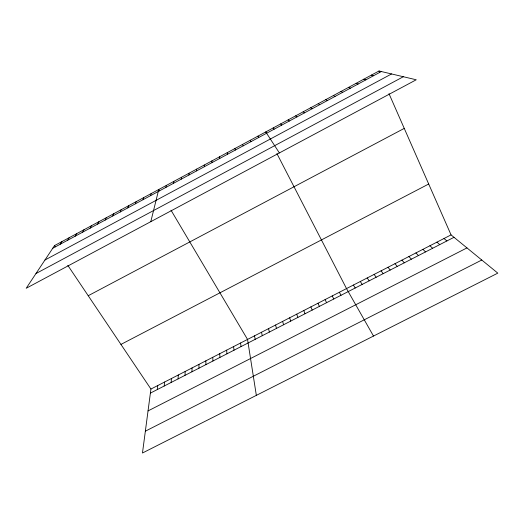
<?xml version="1.0" encoding="UTF-8"?>
<svg xmlns="http://www.w3.org/2000/svg" width="524" height="524" viewBox="0 0 524 524"><rect width="100%" height="100%" fill="white"/><g stroke="black" fill="none" stroke-linecap="round" stroke-linejoin="round"><path stroke-width="0.79" d="M196.618 170.883L196.644 169.121M191.981 371.771L192.053 367.927M185.018 375.348L185.168 371.464M178.068 378.911L178.298 374.994M188.915 175.023L189.033 173.208M171.132 382.474L171.44 378.511M164.208 386.024L164.588 382.035M157.292 389.574L157.757 385.546M181.225 179.156L181.442 177.295M67.819 265.36L150.932 389.05L142.469 453.011L497.8 273.135L451.053 234.89L388.985 93.652M173.555 183.282L173.863 181.376M165.898 187.402L166.305 185.444M150.788 221.678L158.752 189.505L159.551 190.847M150.624 195.616L151.213 193.559M143.013 199.709L143.694 197.607M135.415 203.797L136.188 201.642M127.823 207.877L128.694 205.677M120.258 211.951L121.214 209.698M112.699 216.012L113.754 213.713M105.154 220.067L106.3 217.722M97.628 224.121L98.859 221.724M90.115 228.163L91.438 225.72M82.615 232.191L84.03 229.709M75.129 236.219L76.635 233.684M67.655 240.234L69.253 237.66M60.201 244.249L61.884 241.623M54.529 245.579L26.2 288.272L416.239 79.779L379.029 70.989L54.529 245.579L55.393 246.863M52.754 248.252L381.341 71.539M44.946 260.022L391.552 73.95M35.973 273.548L403.336 76.733M88.215 295.719L404.253 128.393M120.939 344.419L428.697 184.022M150.932 389.05L451.053 234.89M150.395 393.111L454 237.307M148.037 410.921L466.969 247.911M145.358 431.18L481.772 260.028M371.378 75.109L373.592 75.705M363.741 79.216L365.857 79.864M356.124 83.316L358.134 84.017M348.512 87.41L350.425 88.163M340.921 91.49L342.735 92.296M333.343 95.571L335.059 96.429M325.777 99.639L327.395 100.549M318.225 103.706L319.745 104.662M310.686 107.761L312.114 108.769M303.167 111.808L304.49 112.863M443.998 238.512L446.867 240.968M436.957 242.127L439.741 244.623M295.654 115.85L296.885 116.957M429.929 245.736L432.627 248.271M422.914 249.339L425.527 251.92M288.161 119.878L289.294 121.037M415.912 252.941L418.44 255.555M408.923 256.531L411.366 259.183M401.941 260.114L404.305 262.812M280.681 123.906L281.716 125.112M394.972 263.696L397.251 266.428M388.015 267.266L390.21 270.043M381.072 270.836L383.188 273.646M273.207 127.922L274.15 129.179M374.136 274.399L376.166 277.248M367.213 277.956L369.165 280.844M279.371 152.942L265.753 131.937L266.48 133.338M360.302 281.506L362.176 284.434M353.405 285.043L355.193 288.01M171.001 210.189L247.544 339.421L256.341 395.365M373.501 336.061L346.521 288.586L276.908 153.571M258.018 136.096L258.764 137.458M339.369 292.254L340.993 295.3M332.229 295.922L333.775 299.007M325.109 299.584L326.563 302.708M250.295 140.255L250.944 141.663M379.029 70.989L379.677 72.463M317.996 303.232L319.371 306.396M310.896 306.881L312.186 310.084M242.586 144.401L243.143 145.862M303.809 310.522L305.014 313.765M296.735 314.158L297.855 317.439M289.667 317.786L290.715 321.101M234.89 148.541L235.348 150.054M282.619 321.409L283.582 324.762M275.578 325.024L276.462 328.417M268.55 328.633L269.349 332.065M227.213 152.667L227.573 154.233M261.535 332.236L262.255 335.707M254.533 335.832L255.175 339.342M219.549 156.794L219.811 158.405M240.568 343.004L241.047 346.593M233.599 346.587L233.999 350.209M211.899 160.907L212.063 162.571M226.643 350.156L226.964 353.818M219.707 353.72L219.942 357.42M212.77 357.283L212.934 361.016M204.262 165.021L204.334 166.73M205.853 360.839L205.939 364.612M198.95 364.383L198.95 368.195"/></g></svg>
